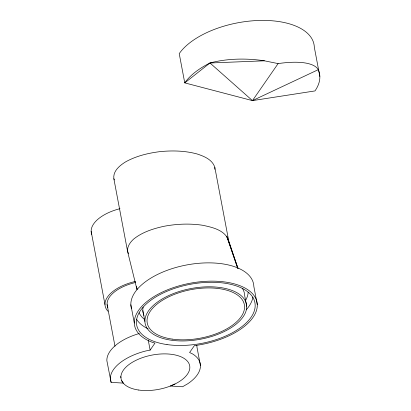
<?xml version="1.0" encoding="UTF-8"?>
<svg xmlns="http://www.w3.org/2000/svg" width="411" height="411" viewBox="0 0 411 411"><rect width="100%" height="100%" fill="white"/><g stroke="black" fill="none" stroke-linecap="round" stroke-linejoin="round"><path stroke-width="0.62" d="M137.022 289.714L127.677 251.892L113.857 178.754C112.866 171.053 119.673 165.566 125.519 161.924C136.082 156.021 148.001 153.139 159.925 151.638C172.276 150.405 184.883 150.693 196.926 153.92C204.046 156.247 212.456 159.586 214.84 167.436L228.66 240.579L237.882 268.445M214.794 169.281L214.84 167.436M278.113 63.592L264.401 60.813A72.937 35.135 4.8 0 0 209.98 62.991L184.755 82.883A70.908 35.454 -10.7 0 1 209.98 62.991L252.457 100.618L278.113 63.592A72.937 23.324 -18.9 0 1 318.258 69.675A70.908 35.454 -10.7 0 1 314.98 90.923L252.457 100.618L184.755 82.883L179.227 53.625A70.908 35.454 -10.7 0 1 256.798 20.55A70.908 35.454 -10.7 0 1 314.312 47.193L319.84 76.451M121.697 380.699L123.357 383.109L111.109 382.353L110.318 378.952A45.662 22.831 -10.7 0 1 145.818 350.958L150.128 350.095L154.978 343.093L153.072 342.584A62.313 31.159 -10.7 0 1 164.123 291.265A62.313 31.159 -10.7 0 1 254.918 296.876A62.313 31.159 -10.7 0 1 196.869 345.291L194.444 345.528L189.594 352.53L192.405 353.835A45.662 22.831 -10.7 0 1 187.791 383.735L182.535 386.766L170.293 386.011L175.019 383.992M252.457 100.618L318.258 69.675M209.98 62.991L264.401 60.813M228.66 240.579C224.951 229.99 212.276 227.293 202.546 225.249C189.743 223.348 176.679 223.897 163.979 226.291C153.257 228.644 142.422 232.066 133.729 239.017C129.799 242.511 125.761 248.311 128.463 253.638M113.857 178.754L114.381 179.92M238.041 268.373L226.831 236.5L237.512 267.905M136.524 286.518L137.115 289.041M257.291 304.69L253.834 286.405A62.313 31.159 -10.7 0 0 187.652 264.776A62.313 31.159 -10.7 0 0 131.402 308.409M246.687 306.272A51.57 25.785 -10.7 0 0 169.584 295.165A51.57 25.785 -10.7 0 0 171.12 340.19A51.57 25.785 -10.7 0 0 246.687 306.272L244.617 295.303A51.57 25.785 -10.7 0 0 242.336 288.332M200.434 365.487L196.982 347.203A45.662 22.831 -10.7 0 0 196.756 345.291M142.833 310.511L144.908 321.479M148.222 340.005L150.128 350.095M130.852 304.777L134.305 323.061M107.112 304.587L114.977 346.201M120.695 376.466L120.932 377.73M91.16 231.403L104.98 304.541M111.109 382.353L106.86 360.663A45.662 22.831 -10.7 0 1 139.303 333.501M252.914 297.05A60.165 30.08 -10.7 0 1 246.369 309.617M148.196 328.867A60.165 30.08 -10.7 0 1 136.534 319.142M248.157 292.247A55.865 27.933 -10.7 0 1 245.341 300.857M144.626 319.599A55.865 27.933 -10.7 0 1 139.149 312.822M143.984 315.432A51.57 25.785 -10.7 0 1 143.156 307.048M91.751 234.378A37.067 18.531 -10.7 0 1 119.976 208.68M108.006 311.276A37.067 18.531 -10.7 0 1 135.553 281.401M107.877 307.562A34.914 17.457 -10.7 0 1 135.445 282.527M138.666 390.034A34.914 17.457 -10.7 0 0 189.831 367.069A34.914 17.457 -10.7 0 0 137.628 359.548A34.914 17.457 -10.7 0 0 138.666 390.034M167.005 344.577A60.165 30.08 -10.7 0 0 255.169 305.008A60.165 30.08 -10.7 0 0 165.217 292.046A60.165 30.08 -10.7 0 0 167.005 344.577M172.147 339.096A49.423 24.711 -10.7 0 0 244.566 306.591A49.423 24.711 -10.7 0 0 170.678 295.946A49.423 24.711 -10.7 0 0 172.147 339.096"/></g></svg>
